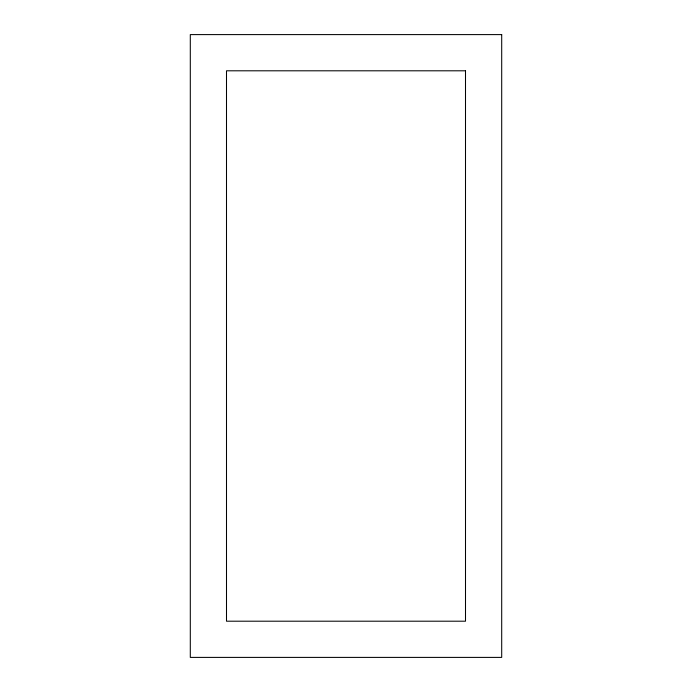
<?xml version="1.0" encoding="UTF-8"?>
<svg xmlns="http://www.w3.org/2000/svg" width="692" height="692" viewBox="0 0 692 692"><rect width="100%" height="100%" fill="white"/><g stroke="black" fill="none" stroke-linecap="round" stroke-linejoin="round"><path stroke-width="1.04" d="M501.7 34.6L190.3 34.6L190.3 657.4L501.7 657.4L501.7 34.6M465.5 70.8L226.5 70.8L226.5 621.2L465.5 621.2L465.5 70.8"/></g></svg>
